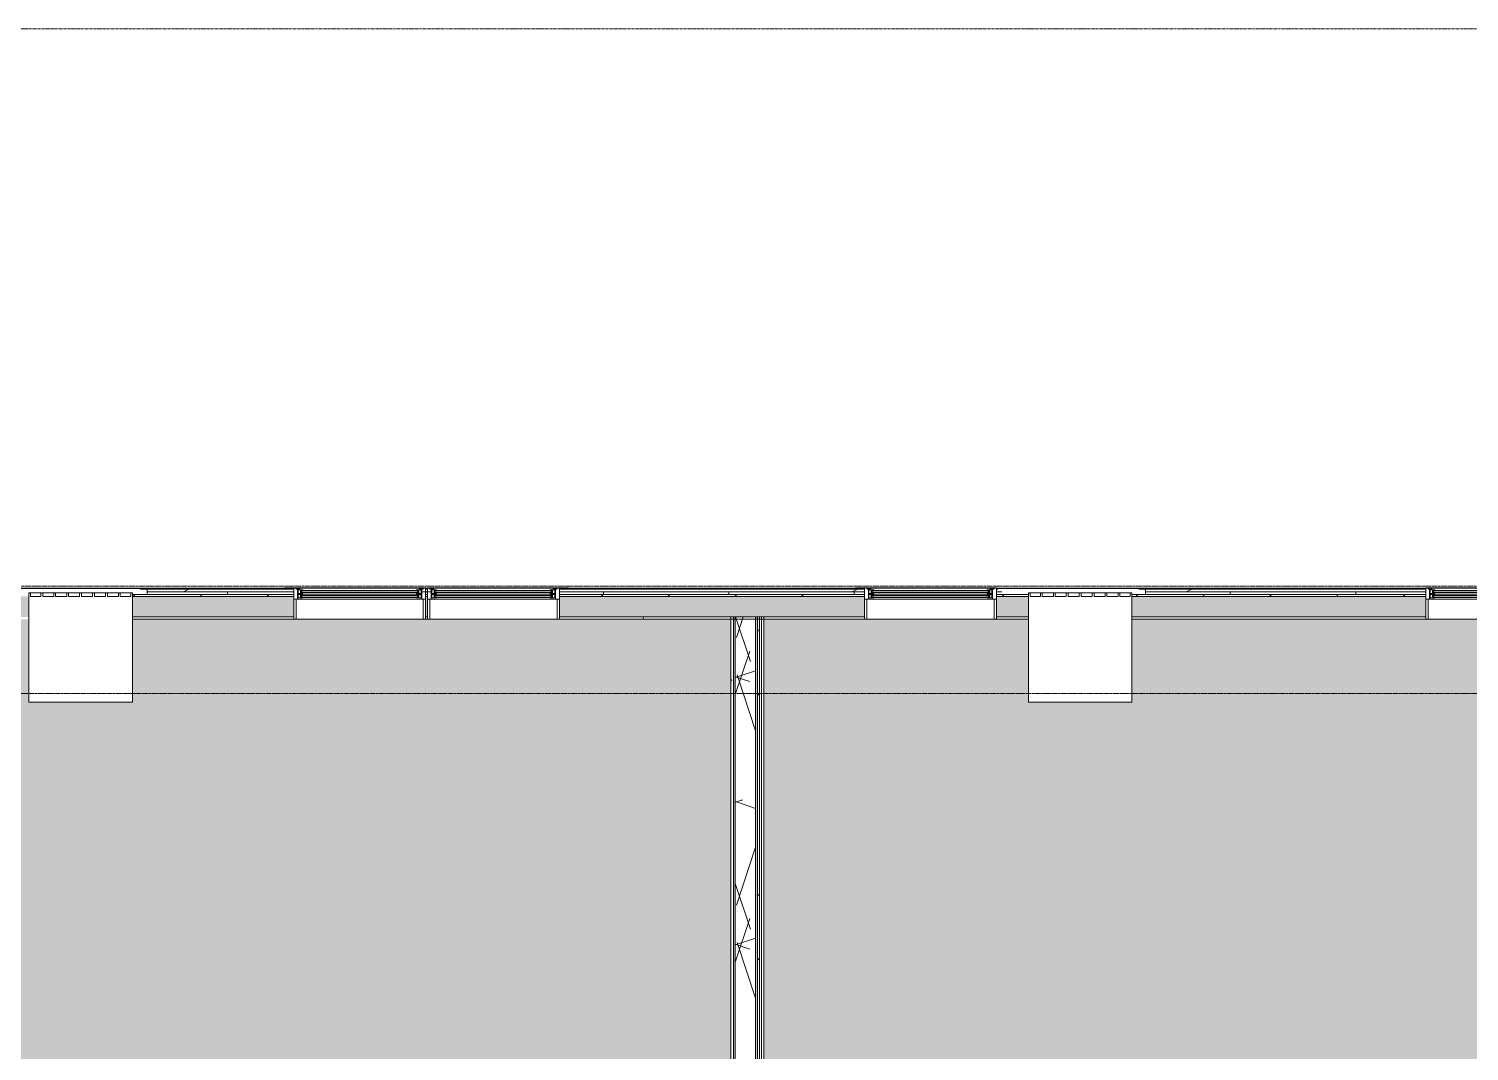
# Model space of a CAD drawing. Header units: inches. Extents: x -1558 to 1975, y 9767 to 12269.
# Drawn here: x 756.6 to 1144.3, y 11993.4 to 12268.7 of the extents above; entities that cross this region are included whole.
import ezdxf

# ---------------------------------------------------------------- set-up
doc = ezdxf.new("R2010")
doc.units = ezdxf.units.IN
doc.header["$MEASUREMENT"] = 0
for name, pattern in [('Dash', [0.25, 0.125, -0.125]), ('Dash 1_16_', [0.125, 0.0625, -0.0625]), ('Double Dash 3_8_', [1, 0.375, -0.125, 0.125, -0.125, 0.125, -0.125])]:
    doc.linetypes.add(name, pattern=pattern)
for name, color, linetype, lineweight in [('0-1', 7, 'Continuous', 5), ('0-2', 7, 'Continuous', 9), ('0-3', 10, 'Double Dash 3_8_', 15), ('A-AREA-PATT-1', 254, 'Continuous', 9), ('A-DETL-GENF-HDLN-1', 7, 'Dash', 9), ('A-DETL-GENF-HDLN-2', 1, 'Continuous', 9), ('A-GENM-1', 7, 'Continuous', 9), ('A-GLAZ', 151, 'Continuous', 9), ('A-GLAZ-1', 7, 'Continuous', 9), ('A-WALL', 113, 'Continuous', 9), ('A-WALL-1', 7, 'Continuous', 9), ('A-WALL-PATT-1', 8, 'Continuous', 9), ('A-WALL-PATT-2', 253, 'Continuous', 9), ('A-WALL-PATT-3', 7, 'Continuous', 9), ('C-PROP-LINE-1', 10, 'Double Dash 3_8_', 15), ('C-PROP-LINE-2', 10, 'Dash 1_16_', 15), ('I-WALL', 2, 'Continuous', 9), ('I-WALL-1', 1, 'Continuous', 5)]:
    doc.layers.add(name, color=color, linetype=linetype, lineweight=lineweight)
pattern_1 = [(0, (3885.564, 0), (115.2, 28.8), [4.752, -81.648, 4.752, -81.648, -460.8]), (0, (3885.564, 0), (115.2, 28.8), [-172.8, 4.752, -168.048, 4.752, -81.648, -201.6]), (0, (3885.564, 0), (115.2, 28.8), [-432, 4.752, -52.848, 4.752, -139.248]), (120, (3928.764, 14.4), (-82.54153, 85.366127), [4.752, -81.648, 4.752, -81.648, -460.8]), (120, (3928.764, 14.4), (-82.54153, 85.366127), [-172.8, 4.752, -168.048, 4.752, -81.648, -201.6]), (120, (3928.764, 14.4), (-82.54153, 85.366127), [-432, 4.752, -52.848, 4.752, -139.248]), (240, (3943.164, 72), (-32.65847, -114.166127), [4.752, -81.648, 4.752, -81.648, -460.8]), (240, (3943.164, 72), (-32.65847, -114.166127), [-172.8, 4.752, -168.048, 4.752, -81.648, -201.6]), (240, (3943.164, 72), (-32.65847, -114.166127), [-432, 4.752, -52.848, 4.752, -139.248])]

# ---------------------------------------------------------------- blocks, each defined once
blk = doc.blocks.new('Window-Double_Hung-Marvin-Essential - ESDH3066 - 2nd Floor-3357214-KEY PLAN - 2ND FLOOR')
at = {"layer": 'A-DETL-GENF-HDLN-1'}
blk.add_line((16.1, 4.22), (-16.5, 4.22), dxfattribs=at)
at = {"layer": 'A-DETL-GENF-HDLN-2'}
for p, q in [((-17.75, 4.28), (-17.16, 4.28)), ((-17.75, 4.28), (-17.75, 1.19)), ((-17.08, 3.87), (-17.16, 4.28)), ((-16.85, 4.25), (-16.85, 3.87)), ((-16.3, 4.25), (-16.85, 4.25)), ((-16.3, 4.01), (-16.3, 4.25)), ((-16.18, 4.01), (-16.3, 4.01)), ((-16.19, 3.97), (-16.1, 3.97)), ((-16.19, 3.87), (-16.19, 3.97)), ((-16.18, 4.22), (-16.1, 4.22)), ((-16.18, 4.22), (-16.18, 4.01)), ((-16.1, 3.97), (-16.1, 4.22)), ((16.18, 4.22), (16.1, 4.22)), ((16.1, 3.97), (16.1, 4.22)), ((16.19, 3.97), (16.1, 3.97)), ((16.18, 4.22), (16.18, 4.01)), ((16.18, 4.01), (16.3, 4.01)), ((16.19, 3.87), (16.19, 3.97)), ((16.3, 4.01), (16.3, 4.25)), ((16.3, 4.25), (16.85, 4.25)), ((16.85, 4.25), (16.85, 3.87)), ((17.08, 3.87), (17.16, 4.28)), ((17.75, 4.28), (17.16, 4.28)), ((17.75, 4.28), (17.75, 1.19)), ((-19.25, 3.23), (-19.25, 3.19)), ((-17.75, 3.23), (-19.25, 3.23)), ((-19.25, 3.19), (-17.9, 3.19)), ((-17.9, 3.19), (-17.9, 3.08)), ((-17.9, 3.08), (-17.75, 3.08)), ((-16.72, 1.19), (-17.75, 1.19)), ((-17.13, 1.16), (-17.13, -4.19)), ((-17.08, 3.87), (-16.19, 3.87)), ((-16.38, 3.77), (-16.72, 3.77)), ((-16.72, 3.77), (-16.72, 1.19)), ((-15.34, 3.69), (-16.56, 3.69)), ((-16.56, 2.75), (-16.56, 3.69)), ((-16.56, 2.75), (-15.34, 2.75)), ((-15.34, 2.47), (-16.56, 2.47)), ((-16.56, 1.53), (-16.56, 2.47)), ((-16.56, 1.53), (-15.34, 1.53)), ((-16.38, 3.87), (-16.38, 3.77)), ((-15.94, 2.87), (-15.94, 3.59)), ((-15.94, 3.59), (-15.28, 3.59)), ((-15.28, 2.87), (-15.94, 2.87)), ((-15.94, 1.65), (-15.94, 2.37)), ((-15.94, 2.37), (-15.28, 2.37)), ((-15.28, 1.65), (-15.94, 1.65)), ((-15.84, 2.88), (-15.84, 3.57)), ((-15.84, 1.66), (-15.84, 2.35)), ((-15.54, 3.01), (-15.54, 3.45)), ((-15.54, 1.79), (-15.54, 2.23)), ((-15.34, 3.69), (-15.28, 3.63)), ((-15.34, 2.75), (-15.28, 2.81)), ((-15.34, 2.47), (-15.28, 2.41)), ((-15.34, 1.53), (-15.28, 1.59)), ((-15.28, 3.59), (-15.28, 3.63)), ((-15.28, 2.81), (-15.28, 2.87)), ((-15.28, 2.37), (-15.28, 2.41)), ((-15.28, 1.59), (-15.28, 1.65)), ((15.34, 3.69), (15.28, 3.63)), ((15.28, 3.59), (15.28, 3.63)), ((15.94, 3.59), (15.28, 3.59)), ((15.28, 2.81), (15.28, 2.87)), ((15.28, 2.87), (15.94, 2.87)), ((15.34, 2.75), (15.28, 2.81)), ((15.34, 2.47), (15.28, 2.41)), ((15.28, 2.37), (15.28, 2.41)), ((15.94, 2.37), (15.28, 2.37)), ((15.28, 1.59), (15.28, 1.65)), ((15.28, 1.65), (15.94, 1.65)), ((15.34, 1.53), (15.28, 1.59)), ((15.34, 3.69), (16.56, 3.69)), ((16.56, 2.75), (15.34, 2.75)), ((15.34, 2.47), (16.56, 2.47)), ((16.56, 1.53), (15.34, 1.53)), ((15.54, 3.01), (15.54, 3.45)), ((15.54, 1.79), (15.54, 2.23)), ((15.84, 2.88), (15.84, 3.57)), ((15.84, 1.66), (15.84, 2.35)), ((15.94, 2.87), (15.94, 3.59)), ((15.94, 1.65), (15.94, 2.37)), ((17.08, 3.87), (16.19, 3.87)), ((16.38, 3.87), (16.38, 3.77)), ((16.38, 3.77), (16.72, 3.77)), ((16.56, 2.75), (16.56, 3.69)), ((16.56, 1.53), (16.56, 2.47)), ((16.72, 3.77), (16.72, 1.19)), ((16.72, 1.19), (17.75, 1.19)), ((17.12, -4.19), (17.12, 1.16)), ((17.75, 3.23), (19.25, 3.23)), ((17.9, 3.08), (17.75, 3.08)), ((17.9, 3.19), (17.9, 3.08)), ((19.25, 3.19), (17.9, 3.19)), ((19.25, 3.23), (19.25, 3.19)), ((-17.13, -4.19), (-17.75, -4.19)), ((17.12, -4.19), (17.75, -4.19))]:
    blk.add_line(p, q, dxfattribs=at)
at = {"layer": 'A-GLAZ'}
for p, q in [((15.84, 3.57), (-15.84, 3.57)), ((15.84, 3.45), (-15.84, 3.45)), ((15.84, 3.01), (-15.84, 3.01)), ((15.84, 2.88), (-15.84, 2.88)), ((15.84, 2.35), (-15.84, 2.35)), ((15.84, 2.23), (-15.84, 2.23)), ((15.84, 1.79), (-15.84, 1.79)), ((15.84, 1.66), (-15.84, 1.66))]:
    blk.add_line(p, q, dxfattribs=at)
at = {"layer": 'A-GLAZ-1'}
for p, q in [((17.75, 4.28), (-17.75, 4.28)), ((-17.75, 4.28), (-17.75, 1.19)), ((17.75, 1.19), (17.75, 4.28)), ((20.21, 4.25), (17.75, 4.25)), ((17.75, 4.19), (20.21, 4.19)), ((20.21, 4.19), (20.21, 4.25)), ((-17.75, 1.19), (17.75, 1.19)), ((-17.75, 1.16), (-17.75, -4.19)), ((17.75, -4.19), (17.75, 1.16)), ((-17.75, -4.19), (17.75, -4.19))]:
    blk.add_line(p, q, dxfattribs=at)
blk = doc.blocks.new('Perforated Panel at Magic-Pak - hvac panel - 3rd floor-2505074-KEY PLAN - 2ND FLOOR')
at = {"layer": 'A-GLAZ-1'}
for p, q in [((-19.01, -4.12), (19.01, -4.12)), ((-19.01, -4.19), (-19.01, -4.12)), ((19.01, -4.19), (-19.01, -4.19)), ((19.01, -4.12), (19.01, -4.19))]:
    blk.add_line(p, q, dxfattribs=at)
blk = doc.blocks.new('V-Series_EWC4_SPVU_RFA_2015 - 2ND AND 3RD FLOOR-V4-KEY PLAN - 2ND FLOOR')
at = {"layer": 'A-GENM-1'}
for p, q in [((-3829.54, 11271.13), (-3858.97, 11271.13)), ((-3858.97, 11271.13), (-3858.97, 11270.69)), ((-3858.97, 11267.89), (-3858.97, 11270.69)), ((-3858.97, 11270.69), (-3857.97, 11270.69)), ((-3857.97, 11270.69), (-3857.97, 11267.89)), ((-3829.54, 11243.25), (-3829.54, 11271.13)), ((-3857.97, 11267.89), (-3858.97, 11267.89)), ((-3858.97, 11267.89), (-3858.97, 11267.39)), ((-3858.97, 11264.41), (-3858.97, 11267.39)), ((-3858.97, 11267.39), (-3857.97, 11267.39)), ((-3857.97, 11267.39), (-3857.97, 11264.41)), ((-3857.97, 11264.41), (-3858.97, 11264.41)), ((-3858.97, 11264.41), (-3858.97, 11263.91)), ((-3858.97, 11260.92), (-3858.97, 11263.91)), ((-3858.97, 11263.91), (-3857.97, 11263.91)), ((-3857.97, 11260.92), (-3858.97, 11260.92)), ((-3858.97, 11260.92), (-3858.97, 11260.42)), ((-3857.97, 11263.91), (-3857.97, 11260.92)), ((-3858.97, 11257.44), (-3858.97, 11260.42)), ((-3858.97, 11260.42), (-3857.97, 11260.42)), ((-3857.97, 11257.44), (-3858.97, 11257.44)), ((-3858.97, 11257.44), (-3858.97, 11256.94)), ((-3858.97, 11253.96), (-3858.97, 11256.94)), ((-3858.97, 11256.94), (-3857.97, 11256.94)), ((-3857.97, 11260.42), (-3857.97, 11257.44)), ((-3857.97, 11256.94), (-3857.97, 11253.96)), ((-3857.97, 11253.96), (-3858.97, 11253.96)), ((-3858.97, 11253.96), (-3858.97, 11253.46)), ((-3858.97, 11250.47), (-3858.97, 11253.46)), ((-3858.97, 11253.46), (-3857.97, 11253.46)), ((-3857.97, 11253.46), (-3857.97, 11250.47)), ((-3857.97, 11250.47), (-3858.97, 11250.47)), ((-3858.97, 11250.47), (-3858.97, 11249.97)), ((-3858.97, 11246.99), (-3858.97, 11249.97)), ((-3858.97, 11249.97), (-3857.97, 11249.97)), ((-3857.97, 11249.97), (-3857.97, 11246.99)), ((-3857.97, 11246.99), (-3858.97, 11246.99)), ((-3858.97, 11246.99), (-3858.97, 11246.49)), ((-3858.97, 11243.69), (-3858.97, 11246.49)), ((-3858.97, 11246.49), (-3857.97, 11246.49)), ((-3857.97, 11246.49), (-3857.97, 11243.69)), ((-3857.97, 11243.69), (-3858.97, 11243.69)), ((-3858.97, 11243.69), (-3858.97, 11243.25)), ((-3858.97, 11243.25), (-3829.54, 11243.25))]:
    blk.add_line(p, q, dxfattribs=at)
blk = doc.blocks.new('Window-Double_Hung-Marvin-Essential - ESDH3066 - 2nd Floor-3357213-KEY PLAN - 2ND FLOOR')
at = {"layer": 'A-DETL-GENF-HDLN-1'}
blk.add_line((16.1, -4.22), (-16.5, -4.22), dxfattribs=at)
at = {"layer": 'A-DETL-GENF-HDLN-2'}
for p, q in [((-17.13, 4.19), (-17.75, 4.19)), ((-17.13, -1.16), (-17.13, 4.19)), ((17.12, 4.19), (17.75, 4.19)), ((17.12, 4.19), (17.12, -1.16)), ((-19.25, -3.23), (-19.25, -3.19)), ((-19.25, -3.19), (-17.9, -3.19)), ((-17.75, -3.23), (-19.25, -3.23)), ((-17.9, -3.19), (-17.9, -3.08)), ((-17.9, -3.08), (-17.75, -3.08)), ((-16.72, -1.19), (-17.75, -1.19)), ((-17.75, -4.28), (-17.75, -1.19)), ((-17.08, -3.87), (-17.16, -4.28)), ((-17.08, -3.87), (-16.19, -3.87)), ((-16.85, -4.25), (-16.85, -3.87)), ((-16.72, -3.77), (-16.72, -1.19)), ((-16.38, -3.77), (-16.72, -3.77)), ((-16.56, -1.53), (-15.34, -1.53)), ((-16.56, -1.53), (-16.56, -2.47)), ((-15.34, -2.47), (-16.56, -2.47)), ((-16.56, -2.75), (-15.34, -2.75)), ((-16.56, -2.75), (-16.56, -3.69)), ((-15.34, -3.69), (-16.56, -3.69)), ((-16.38, -3.87), (-16.38, -3.77)), ((-16.19, -3.87), (-16.19, -3.97)), ((-15.28, -1.65), (-15.94, -1.65)), ((-15.94, -1.65), (-15.94, -2.37)), ((-15.94, -2.37), (-15.28, -2.37)), ((-15.28, -2.87), (-15.94, -2.87)), ((-15.94, -2.87), (-15.94, -3.59)), ((-15.94, -3.59), (-15.28, -3.59)), ((-15.84, -1.66), (-15.84, -2.35)), ((-15.84, -2.88), (-15.84, -3.57)), ((-15.54, -1.79), (-15.54, -2.23)), ((-15.54, -3.01), (-15.54, -3.45)), ((-15.34, -1.53), (-15.28, -1.59)), ((-15.34, -2.47), (-15.28, -2.41)), ((-15.34, -2.75), (-15.28, -2.81)), ((-15.34, -3.69), (-15.28, -3.63)), ((-15.28, -1.59), (-15.28, -1.65)), ((-15.28, -2.37), (-15.28, -2.41)), ((-15.28, -2.81), (-15.28, -2.87)), ((-15.28, -3.59), (-15.28, -3.63)), ((15.34, -1.53), (15.28, -1.59)), ((15.28, -1.59), (15.28, -1.65)), ((15.28, -1.65), (15.94, -1.65)), ((15.28, -2.37), (15.28, -2.41)), ((15.94, -2.37), (15.28, -2.37)), ((15.34, -2.47), (15.28, -2.41)), ((15.34, -2.75), (15.28, -2.81)), ((15.28, -2.81), (15.28, -2.87)), ((15.28, -2.87), (15.94, -2.87)), ((15.28, -3.59), (15.28, -3.63)), ((15.94, -3.59), (15.28, -3.59)), ((15.34, -3.69), (15.28, -3.63)), ((16.56, -1.53), (15.34, -1.53)), ((15.34, -2.47), (16.56, -2.47)), ((16.56, -2.75), (15.34, -2.75)), ((15.34, -3.69), (16.56, -3.69)), ((15.54, -1.79), (15.54, -2.23)), ((15.54, -3.01), (15.54, -3.45)), ((15.84, -1.66), (15.84, -2.35)), ((15.84, -2.88), (15.84, -3.57)), ((15.94, -1.65), (15.94, -2.37)), ((15.94, -2.87), (15.94, -3.59)), ((17.08, -3.87), (16.19, -3.87)), ((16.19, -3.87), (16.19, -3.97)), ((16.38, -3.87), (16.38, -3.77)), ((16.38, -3.77), (16.72, -3.77)), ((16.56, -1.53), (16.56, -2.47)), ((16.56, -2.75), (16.56, -3.69)), ((16.72, -3.77), (16.72, -1.19)), ((16.72, -1.19), (17.75, -1.19)), ((16.85, -4.25), (16.85, -3.87)), ((17.08, -3.87), (17.16, -4.28)), ((17.75, -4.28), (17.75, -1.19)), ((17.9, -3.08), (17.75, -3.08)), ((17.75, -3.23), (19.25, -3.23)), ((17.9, -3.19), (17.9, -3.08)), ((19.25, -3.19), (17.9, -3.19)), ((19.25, -3.23), (19.25, -3.19)), ((-17.75, -4.28), (-17.16, -4.28)), ((-16.3, -4.25), (-16.85, -4.25)), ((-16.18, -4.01), (-16.3, -4.01)), ((-16.3, -4.01), (-16.3, -4.25)), ((-16.19, -3.97), (-16.1, -3.97)), ((-16.18, -4.22), (-16.18, -4.01)), ((-16.18, -4.22), (-16.1, -4.22)), ((-16.1, -3.97), (-16.1, -4.22)), ((16.19, -3.97), (16.1, -3.97)), ((16.1, -3.97), (16.1, -4.22)), ((16.18, -4.22), (16.1, -4.22)), ((16.18, -4.22), (16.18, -4.01)), ((16.18, -4.01), (16.3, -4.01)), ((16.3, -4.01), (16.3, -4.25)), ((16.3, -4.25), (16.85, -4.25)), ((17.75, -4.28), (17.16, -4.28))]:
    blk.add_line(p, q, dxfattribs=at)
at = {"layer": 'A-GLAZ'}
for p, q in [((15.84, -1.66), (-15.84, -1.66)), ((15.84, -1.79), (-15.84, -1.79)), ((15.84, -2.23), (-15.84, -2.23)), ((15.84, -2.35), (-15.84, -2.35)), ((15.84, -2.88), (-15.84, -2.88)), ((15.84, -3.01), (-15.84, -3.01)), ((15.84, -3.45), (-15.84, -3.45)), ((15.84, -3.57), (-15.84, -3.57))]:
    blk.add_line(p, q, dxfattribs=at)
at = {"layer": 'A-GLAZ-1'}
for p, q in [((-17.75, 4.19), (17.75, 4.19)), ((-17.75, -1.16), (-17.75, 4.19)), ((17.75, 4.19), (17.75, -1.16)), ((-17.75, -1.19), (17.75, -1.19)), ((-17.75, -4.28), (-17.75, -1.19)), ((17.75, -1.19), (17.75, -4.28)), ((17.75, -4.28), (-17.75, -4.28)), ((17.75, -4.19), (20.21, -4.19)), ((20.21, -4.25), (17.75, -4.25)), ((20.21, -4.19), (20.21, -4.25))]:
    blk.add_line(p, q, dxfattribs=at)
blk = doc.blocks.new('Window-Double_Hung-Marvin-Essential - ESDH3066 - 2nd Floor-V3-KEY PLAN - 2ND FLOOR')
at = {"layer": 'A-DETL-GENF-HDLN-1'}
blk.add_line((16.1, -4.22), (-16.5, -4.22), dxfattribs=at)
at = {"layer": 'A-DETL-GENF-HDLN-2'}
for p, q in [((-17.13, 4.19), (-17.75, 4.19)), ((-17.13, -1.16), (-17.13, 4.19)), ((17.12, 4.19), (17.75, 4.19)), ((17.12, 4.19), (17.12, -1.16)), ((-19.25, -3.23), (-19.25, -3.19)), ((-19.25, -3.19), (-17.9, -3.19)), ((-17.75, -3.23), (-19.25, -3.23)), ((-17.9, -3.19), (-17.9, -3.08)), ((-17.9, -3.08), (-17.75, -3.08)), ((-16.72, -1.19), (-17.75, -1.19)), ((-17.75, -4.28), (-17.75, -1.19)), ((-17.08, -3.87), (-17.16, -4.28)), ((-17.08, -3.87), (-16.19, -3.87)), ((-16.85, -4.25), (-16.85, -3.87)), ((-16.72, -3.77), (-16.72, -1.19)), ((-16.38, -3.77), (-16.72, -3.77)), ((-16.56, -1.53), (-15.34, -1.53)), ((-16.56, -1.53), (-16.56, -2.47)), ((-15.34, -2.47), (-16.56, -2.47)), ((-16.56, -2.75), (-15.34, -2.75)), ((-16.56, -2.75), (-16.56, -3.69)), ((-15.34, -3.69), (-16.56, -3.69)), ((-16.38, -3.87), (-16.38, -3.77)), ((-16.19, -3.87), (-16.19, -3.97)), ((-15.28, -1.65), (-15.94, -1.65)), ((-15.94, -1.65), (-15.94, -2.37)), ((-15.94, -2.37), (-15.28, -2.37)), ((-15.28, -2.87), (-15.94, -2.87)), ((-15.94, -2.87), (-15.94, -3.59)), ((-15.94, -3.59), (-15.28, -3.59)), ((-15.84, -1.66), (-15.84, -2.35)), ((-15.84, -2.88), (-15.84, -3.57)), ((-15.54, -1.79), (-15.54, -2.23)), ((-15.54, -3.01), (-15.54, -3.45)), ((-15.34, -1.53), (-15.28, -1.59)), ((-15.34, -2.47), (-15.28, -2.41)), ((-15.34, -2.75), (-15.28, -2.81)), ((-15.34, -3.69), (-15.28, -3.63)), ((-15.28, -1.59), (-15.28, -1.65)), ((-15.28, -2.37), (-15.28, -2.41)), ((-15.28, -2.81), (-15.28, -2.87)), ((-15.28, -3.59), (-15.28, -3.63)), ((15.34, -1.53), (15.28, -1.59)), ((15.28, -1.59), (15.28, -1.65)), ((15.28, -1.65), (15.94, -1.65)), ((15.28, -2.37), (15.28, -2.41)), ((15.94, -2.37), (15.28, -2.37)), ((15.34, -2.47), (15.28, -2.41)), ((15.34, -2.75), (15.28, -2.81)), ((15.28, -2.81), (15.28, -2.87)), ((15.28, -2.87), (15.94, -2.87)), ((15.28, -3.59), (15.28, -3.63)), ((15.94, -3.59), (15.28, -3.59)), ((15.34, -3.69), (15.28, -3.63)), ((16.56, -1.53), (15.34, -1.53)), ((15.34, -2.47), (16.56, -2.47)), ((16.56, -2.75), (15.34, -2.75)), ((15.34, -3.69), (16.56, -3.69)), ((15.54, -1.79), (15.54, -2.23)), ((15.54, -3.01), (15.54, -3.45)), ((15.84, -1.66), (15.84, -2.35)), ((15.84, -2.88), (15.84, -3.57)), ((15.94, -1.65), (15.94, -2.37)), ((15.94, -2.87), (15.94, -3.59)), ((17.08, -3.87), (16.19, -3.87)), ((16.19, -3.87), (16.19, -3.97)), ((16.38, -3.87), (16.38, -3.77)), ((16.38, -3.77), (16.72, -3.77)), ((16.56, -1.53), (16.56, -2.47)), ((16.56, -2.75), (16.56, -3.69)), ((16.72, -3.77), (16.72, -1.19)), ((16.72, -1.19), (17.75, -1.19)), ((16.85, -4.25), (16.85, -3.87)), ((17.08, -3.87), (17.16, -4.28)), ((17.75, -4.28), (17.75, -1.19)), ((17.9, -3.08), (17.75, -3.08)), ((17.75, -3.23), (19.25, -3.23)), ((17.9, -3.19), (17.9, -3.08)), ((19.25, -3.19), (17.9, -3.19)), ((19.25, -3.23), (19.25, -3.19)), ((-17.75, -4.28), (-17.16, -4.28)), ((-16.3, -4.25), (-16.85, -4.25)), ((-16.18, -4.01), (-16.3, -4.01)), ((-16.3, -4.01), (-16.3, -4.25)), ((-16.19, -3.97), (-16.1, -3.97)), ((-16.18, -4.22), (-16.18, -4.01)), ((-16.18, -4.22), (-16.1, -4.22)), ((-16.1, -3.97), (-16.1, -4.22)), ((16.19, -3.97), (16.1, -3.97)), ((16.1, -3.97), (16.1, -4.22)), ((16.18, -4.22), (16.1, -4.22)), ((16.18, -4.22), (16.18, -4.01)), ((16.18, -4.01), (16.3, -4.01)), ((16.3, -4.01), (16.3, -4.25)), ((16.3, -4.25), (16.85, -4.25)), ((17.75, -4.28), (17.16, -4.28))]:
    blk.add_line(p, q, dxfattribs=at)
at = {"layer": 'A-GLAZ'}
for p, q in [((15.84, -1.66), (-15.84, -1.66)), ((15.84, -1.79), (-15.84, -1.79)), ((15.84, -2.23), (-15.84, -2.23)), ((15.84, -2.35), (-15.84, -2.35)), ((15.84, -2.88), (-15.84, -2.88)), ((15.84, -3.01), (-15.84, -3.01)), ((15.84, -3.45), (-15.84, -3.45)), ((15.84, -3.57), (-15.84, -3.57))]:
    blk.add_line(p, q, dxfattribs=at)
at = {"layer": 'A-GLAZ-1'}
for p, q in [((-17.75, 4.19), (17.75, 4.19)), ((-17.75, -1.16), (-17.75, 4.19)), ((17.75, 4.19), (17.75, -1.16)), ((-17.75, -1.19), (17.75, -1.19)), ((-17.75, -4.28), (-17.75, -1.19)), ((17.75, -1.19), (17.75, -4.28)), ((17.75, -4.28), (-17.75, -4.28)), ((17.75, -4.19), (20.21, -4.19)), ((20.21, -4.25), (17.75, -4.25)), ((20.21, -4.19), (20.21, -4.25))]:
    blk.add_line(p, q, dxfattribs=at)
blk = doc.blocks.new('Family - ___-1878357-KEY PLAN - 2ND FLOOR')
at = {"layer": 'C-PROP-LINE-1'}
blk.add_line((-3989.61, 12268.69), (-1910.75, 12268.69), dxfattribs=at)
blk = doc.blocks.new('Family - ___-2835860-KEY PLAN - 2ND FLOOR')
at = {"layer": 'C-PROP-LINE-2'}
blk.add_line((-2638.11, 12118.09), (-3860.72, 12118.09), dxfattribs=at)
blk = doc.blocks.new('Family - ___-2835903-KEY PLAN - 2ND FLOOR')
at = {"layer": 'C-PROP-LINE-2'}
blk.add_line((-2096.82, 12089.69), (-3831.82, 12089.69), dxfattribs=at)
blk = doc.blocks.new('Family - ___-2835932-KEY PLAN - 2ND FLOOR')
at = {"layer": 'C-PROP-LINE-2'}
blk.add_line((-2067.92, 12118.59), (-3860.72, 12118.59), dxfattribs=at)
blk = doc.blocks.new('CTR - 1st Phase - Shell_rvt-1-KEY PLAN - 2ND FLOOR')
at = {"layer": 'A-WALL-PATT-1'}
h = blk.add_hatch(dxfattribs=at)
h.set_pattern_fill('FP_2', color=256, style=0, pattern_type=2)
h.set_pattern_definition([(216.87, (36, 90), (269.999678, 180.000482), [45, -405]), (206.565, (90, 63), (-90.00047, -89.99987), [100.623, -100.623]), (198.435, (90, 18), (-179.999294, -90.00048), [56.921, -227.684])])
h.paths.add_polyline_path([(-2383.58, 12117.09), (-2368.94, 12117.09), (-2368.94, 12117.84), (-2448.64, 12117.84), (-2448.64, 12117.09)], flags=0)
h.paths.add_polyline_path([(-2076.17, 12117.09), (-2068.67, 12117.09), (-2068.67, 12117.84), (-2103.04, 12117.84), (-2103.04, 12117.09), (-2079.62, 12117.09)], flags=0)
h.paths.add_polyline_path([(-2180.94, 12117.09), (-2138.54, 12117.09), (-2138.54, 12117.84), (-2220.64, 12117.84), (-2220.64, 12117.09), (-2214.71, 12117.09)], flags=0)
h.paths.add_polyline_path([(-3057.67, 12117.09), (-3057.67, 12117.84), (-3097.16, 12117.84), (-3097.16, 12117.09), (-3059.05, 12117.09)], flags=0)
h.paths.add_polyline_path([(-2822.63, 12117.09), (-2752.94, 12117.09), (-2752.94, 12117.84), (-2828.36, 12117.84), (-2828.36, 12117.09)], flags=0)
h.paths.add_polyline_path([(-3021.67, 12117.09), (-3021.67, 12117.84), (-3022.17, 12117.84), (-3022.17, 12117.09)], flags=0)
h.paths.add_polyline_path([(-2292.14, 12117.09), (-2292.14, 12117.84), (-2333.44, 12117.84), (-2333.44, 12117.09), (-2316.03, 12117.09)], flags=0)
h.paths.add_polyline_path([(-2712, 12117.09), (-2639.61, 12117.09), (-2639.61, 12117.84), (-2717.44, 12117.84), (-2717.44, 12117.09), (-2713.75, 12117.09)], flags=0)
h.paths.add_polyline_path([(-3406.18, 12117.09), (-3405.67, 12117.09), (-3405.67, 12117.84), (-3406.18, 12117.84)], flags=0)
h.paths.add_polyline_path([(-3329.23, 12117.09), (-3285.61, 12117.09), (-3285.61, 12117.84), (-3370.17, 12117.84), (-3370.17, 12117.09)], flags=0)
h.paths.add_polyline_path([(-2986.17, 12117.09), (-2904.01, 12117.09), (-2904.01, 12117.84), (-2986.17, 12117.84)], flags=0)
h.paths.add_polyline_path([(-2484.14, 12117.09), (-2484.14, 12117.84), (-2521.04, 12117.84), (-2521.04, 12117.09), (-2514.29, 12117.09)], flags=0)
h.paths.add_polyline_path([(-3203.32, 12117.09), (-3177.09, 12117.09), (-3177.15, 12117.84), (-3214.11, 12117.84), (-3214.11, 12117.09)], flags=0)
h.paths.add_polyline_path([(-3441.68, 12117.09), (-3441.68, 12117.84), (-3481.16, 12117.84), (-3481.16, 12117.09), (-3464.33, 12117.09)], flags=0)
h.paths.add_polyline_path([(-3522.69, 12117.09), (-3522.69, 12117.84), (-3559.71, 12117.84), (-3559.71, 12117.09), (-3531.87, 12117.09)], flags=0)
h.paths.add_polyline_path([(-3636.51, 12117.09), (-3595.21, 12117.09), (-3595.21, 12117.84), (-3636.51, 12117.84)], flags=0)
h.paths.add_polyline_path([(-3672.01, 12117.09), (-3672.01, 12117.84), (-3790.11, 12117.84), (-3790.11, 12117.09)], flags=0)
h.paths.add_polyline_path([(-3825.61, 12117.09), (-3825.61, 12117.84), (-3859.97, 12117.84), (-3859.97, 12117.09), (-3835.84, 12117.09)], flags=0)
h = blk.add_hatch(dxfattribs=at)
h.set_pattern_fill('FP_1', color=256, style=0, pattern_type=2)
h.set_pattern_definition([(0, (0, 0), (115.2, 28.8), [4.752, -81.648, 4.752, -81.648, -460.8]), (0, (0, 0), (115.2, 28.8), [-172.8, 4.752, -168.048, 4.752, -81.648, -201.6]), (0, (0, 0), (115.2, 28.8), [-432, 4.752, -52.848, 4.752, -139.248]), (120, (43.2, 14.4), (-82.54153, 85.366127), [4.752, -81.648, 4.752, -81.648, -460.8]), (120, (43.2, 14.4), (-82.54153, 85.366127), [-172.8, 4.752, -168.048, 4.752, -81.648, -201.6]), (120, (43.2, 14.4), (-82.54153, 85.366127), [-432, 4.752, -52.848, 4.752, -139.248]), (240, (57.6, 72), (-32.65847, -114.166127), [4.752, -81.648, 4.752, -81.648, -460.8]), (240, (57.6, 72), (-32.65847, -114.166127), [-172.8, 4.752, -168.048, 4.752, -81.648, -201.6]), (240, (57.6, 72), (-32.65847, -114.166127), [-432, 4.752, -52.848, 4.752, -139.248])])
h.paths.add_polyline_path([(-2076.8, 12109.71), (-2076.17, 12109.71), (-2076.17, 12110.34), (-2103.04, 12110.34), (-2103.04, 12109.71), (-2079.62, 12109.71)], flags=0)
h.paths.add_polyline_path([(-3177.25, 12109.71), (-3173.12, 12109.71), (-3173.12, 12110.34), (-3214.11, 12110.34), (-3214.11, 12109.71), (-3194.14, 12109.71)], flags=0)
h.paths.add_polyline_path([(-3132.87, 12109.71), (-3129, 12109.71), (-3129, 12110.34), (-3132.87, 12110.19)], flags=0)
h.paths.add_polyline_path([(-3101.12, 12109.71), (-3057.67, 12109.71), (-3057.67, 12110.34), (-3101.12, 12110.34)], flags=0)
h.paths.add_polyline_path([(-2653.77, 12109.71), (-2646.36, 12109.71), (-2646.36, 12110.34), (-2717.44, 12110.34), (-2717.44, 12109.71), (-2699.09, 12109.71)], flags=0)
h.paths.add_polyline_path([(-2180.94, 12109.71), (-2138.54, 12109.71), (-2138.54, 12110.34), (-2220.64, 12110.34), (-2220.64, 12109.71), (-2214.71, 12109.71)], flags=0)
h.paths.add_polyline_path([(-2514.29, 12109.71), (-2484.14, 12109.71), (-2484.14, 12110.34), (-2514.29, 12110.34), (-2514.29, 12109.83)], flags=0)
h.paths.add_polyline_path([(-2294.27, 12109.71), (-2292.14, 12109.71), (-2292.14, 12110.34), (-2333.44, 12110.34), (-2333.44, 12109.71), (-2297.08, 12109.71)], flags=0)
h.paths.add_polyline_path([(-2859.9, 12109.71), (-2859.9, 12110.34), (-2868.51, 12110.34), (-2868.51, 12109.71)], flags=0)
h.paths.add_polyline_path([(-2832.02, 12109.71), (-2752.94, 12109.71), (-2752.94, 12110.34), (-2832.02, 12110.34)], flags=0)
h.paths.add_polyline_path([(-2448.64, 12109.71), (-2368.94, 12109.71), (-2368.94, 12110.34), (-2448.64, 12110.34)], flags=0)
h.paths.add_polyline_path([(-2923.95, 12109.71), (-2904.01, 12109.71), (-2904.01, 12110.34), (-2931.09, 12110.34), (-2931.09, 12109.71)], flags=0)
h.paths.add_polyline_path([(-3021.67, 12109.71), (-3021.67, 12110.34), (-3022.17, 12110.34), (-3022.17, 12109.71)], flags=0)
h.paths.add_polyline_path([(-3329.23, 12109.71), (-3285.61, 12109.71), (-3285.61, 12110.34), (-3334.29, 12110.34), (-3334.29, 12109.71)], flags=0)
h.paths.add_polyline_path([(-2986.17, 12109.71), (-2939.96, 12109.71), (-2939.96, 12110.34), (-2986.17, 12110.34)], flags=0)
h.paths.add_polyline_path([(-3141.37, 12109.71), (-3141.37, 12110.34), (-3145.25, 12110.34), (-3145.25, 12109.71), (-3143.48, 12109.71)], flags=0)
h.paths.add_polyline_path([(-3531.87, 12109.71), (-3515.66, 12109.71), (-3515.66, 12110.34), (-3559.71, 12110.34), (-3559.71, 12109.71)], flags=0)
h.paths.add_polyline_path([(-3487.79, 12109.71), (-3441.68, 12109.71), (-3441.68, 12110.34), (-3487.79, 12110.34)], flags=0)
h.paths.add_polyline_path([(-3406.18, 12109.71), (-3405.67, 12109.71), (-3405.67, 12110.34), (-3406.18, 12110.34)], flags=0)
h.paths.add_polyline_path([(-3636.51, 12109.71), (-3595.21, 12109.71), (-3595.21, 12110.34), (-3636.51, 12110.34)], flags=0)
h.paths.add_polyline_path([(-3835.84, 12109.71), (-3825.61, 12109.71), (-3825.61, 12110.34), (-3852.47, 12110.34), (-3852.47, 12109.71), (-3851.85, 12109.71)], flags=0)
h.paths.add_polyline_path([(-3672.01, 12109.71), (-3672.01, 12110.34), (-3790.11, 12110.34), (-3790.11, 12109.71)], flags=0)
h.paths.add_polyline_path([(-3370.17, 12109.71), (-3343.16, 12109.71), (-3343.16, 12110.34), (-3370.17, 12110.34)], flags=0)
at = {"layer": 'A-WALL-PATT-2'}
h = blk.add_hatch(dxfattribs=at)
h.set_pattern_fill('FP_3', color=256, style=0, pattern_type=2)
h.set_pattern_definition([(0, (0, 0), (0, 33.75), []), (90, (0, 0), (-33.75, 2e-15), [])])
h.paths.add_polyline_path([(-2333.44, 12116.34), (-2292.14, 12116.34), (-2292.14, 12117.09), (-2333.44, 12117.09)], flags=0)
h.paths.add_polyline_path([(-2076.17, 12116.34), (-2069.42, 12116.34), (-2069.42, 12117.09), (-2103.04, 12117.09), (-2103.04, 12116.34), (-2079.62, 12116.34)], flags=0)
h.paths.add_polyline_path([(-2215.12, 12116.34), (-2138.54, 12116.34), (-2138.54, 12117.09), (-2220.64, 12117.09), (-2220.64, 12116.34)], flags=0)
h.paths.add_polyline_path([(-3194.14, 12116.34), (-3177.09, 12116.34), (-3177.15, 12117.09), (-3214.11, 12117.09), (-3214.11, 12116.34), (-3203.32, 12116.34)], flags=0)
h.paths.add_polyline_path([(-2986.17, 12116.34), (-2904.01, 12116.34), (-2904.01, 12117.09), (-2986.17, 12117.09)], flags=0)
h.paths.add_polyline_path([(-3021.67, 12116.34), (-3021.67, 12117.09), (-3022.17, 12117.09), (-3022.17, 12116.34)], flags=0)
h.paths.add_polyline_path([(-3057.67, 12116.34), (-3057.67, 12117.09), (-3097.16, 12117.09), (-3097.16, 12116.34), (-3059.05, 12116.34)], flags=0)
h.paths.add_polyline_path([(-2828.36, 12116.34), (-2752.94, 12116.34), (-2752.94, 12117.09), (-2828.36, 12117.09)], flags=0)
h.paths.add_polyline_path([(-3285.61, 12116.34), (-3285.61, 12117.09), (-3370.17, 12117.09), (-3370.17, 12116.34), (-3285.73, 12116.34)], flags=0)
h.paths.add_polyline_path([(-2518.37, 12116.34), (-2484.14, 12116.34), (-2484.14, 12117.09), (-2520.29, 12117.09), (-2520.29, 12116.34), (-2518.67, 12116.34)], flags=0)
h.paths.add_polyline_path([(-2368.94, 12116.34), (-2368.94, 12117.09), (-2448.64, 12117.09), (-2448.64, 12116.34), (-2383.58, 12116.34)], flags=0)
h.paths.add_polyline_path([(-2712, 12116.34), (-2640.36, 12116.34), (-2640.36, 12117.09), (-2717.44, 12117.09), (-2717.44, 12116.34), (-2713.75, 12116.34)], flags=0)
h.paths.add_polyline_path([(-3441.68, 12116.34), (-3441.68, 12117.09), (-3481.16, 12117.09), (-3481.16, 12116.34), (-3464.33, 12116.34)], flags=0)
h.paths.add_polyline_path([(-3405.67, 12116.34), (-3405.67, 12117.09), (-3406.18, 12117.09), (-3406.18, 12116.34)], flags=0)
h.paths.add_polyline_path([(-3522.69, 12116.34), (-3522.69, 12117.09), (-3559.71, 12117.09), (-3559.71, 12116.34), (-3531.87, 12116.34)], flags=0)
h.paths.add_polyline_path([(-3595.21, 12116.34), (-3595.21, 12117.09), (-3636.51, 12117.09), (-3636.51, 12116.34)], flags=0)
h.paths.add_polyline_path([(-3858.47, 12116.34), (-3825.61, 12116.34), (-3825.61, 12117.09), (-3859.22, 12117.09), (-3859.22, 12116.34)], flags=0)
h.paths.add_polyline_path([(-3672.01, 12116.34), (-3672.01, 12117.09), (-3790.11, 12117.09), (-3790.11, 12116.34)], flags=0)
h = blk.add_hatch(dxfattribs=at)
h.set_pattern_fill('FP_4', color=256, style=0, pattern_type=2)
h.set_pattern_definition([(0, (0, 0), (0, 17.993), []), (315, (0, 0), (17.993039, 0), [25.446, -25.446]), (45, (0, 0), (17.993039, 0), [25.446, -25.446])])
h.paths.add_polyline_path([(-2520.29, 12115.84), (-2484.14, 12115.84), (-2484.14, 12116.34), (-2520.29, 12116.34)], flags=0)
h.paths.add_polyline_path([(-2076.17, 12115.84), (-2070.17, 12115.84), (-2070.17, 12116.34), (-2103.04, 12116.34), (-2103.04, 12115.84), (-2079.62, 12115.84)], flags=0)
h.paths.add_polyline_path([(-3145.25, 12115.84), (-3129, 12115.84), (-3129, 12116.34), (-3145.25, 12116.34)], flags=0)
h.paths.add_polyline_path([(-3101.12, 12115.84), (-3057.67, 12115.84), (-3057.67, 12116.34), (-3101.12, 12116.34)], flags=0)
h.paths.add_polyline_path([(-3177.09, 12115.84), (-3173.12, 12115.84), (-3173.12, 12116.34), (-3214.11, 12116.34), (-3214.11, 12115.84), (-3177.25, 12115.84)], flags=0)
h.paths.add_polyline_path([(-2138.54, 12115.84), (-2138.54, 12116.34), (-2220.64, 12116.34), (-2220.64, 12115.84), (-2180.94, 12115.84)], flags=0)
h.paths.add_polyline_path([(-2292.14, 12115.84), (-2292.14, 12116.34), (-2333.44, 12116.34), (-2333.44, 12115.84), (-2316.03, 12115.84)], flags=0)
h.paths.add_polyline_path([(-3022.17, 12115.84), (-3021.67, 12115.84), (-3021.67, 12116.34), (-3022.17, 12116.34)], flags=0)
h.paths.add_polyline_path([(-3857.97, 12115.84), (-3825.61, 12115.84), (-3825.61, 12116.34), (-3858.47, 12116.34), (-3858.47, 12115.84)], flags=0)
h.paths.add_polyline_path([(-2368.94, 12115.84), (-2368.94, 12116.34), (-2448.64, 12116.34), (-2448.64, 12115.84), (-2383.58, 12115.84)], flags=0)
h.paths.add_polyline_path([(-3790.11, 12115.84), (-3672.01, 12115.84), (-3672.01, 12116.34), (-3790.11, 12116.34)], flags=0)
h.paths.add_polyline_path([(-3595.21, 12115.84), (-3595.21, 12116.34), (-3636.51, 12116.34), (-3636.51, 12115.84)], flags=0)
h.paths.add_polyline_path([(-3559.71, 12115.84), (-3515.66, 12115.84), (-3515.66, 12116.34), (-3559.71, 12116.34)], flags=0)
h.paths.add_polyline_path([(-2646.36, 12115.84), (-2640.36, 12115.84), (-2640.36, 12116.34), (-2717.44, 12116.34), (-2717.44, 12115.84), (-2653.77, 12115.84)], flags=0)
h.paths.add_polyline_path([(-3487.79, 12115.84), (-3441.68, 12115.84), (-3441.68, 12116.34), (-3487.79, 12116.34)], flags=0)
h.paths.add_polyline_path([(-3406.18, 12115.84), (-3405.67, 12115.84), (-3405.67, 12116.34), (-3406.18, 12116.34)], flags=0)
h.paths.add_polyline_path([(-2752.94, 12115.84), (-2752.94, 12116.34), (-2832.02, 12116.34), (-2832.02, 12115.84), (-2788.86, 12115.84)], flags=0)
h.paths.add_polyline_path([(-3370.17, 12115.84), (-3285.61, 12115.84), (-3285.73, 12116.34), (-3370.17, 12116.34)], flags=0)
h.paths.add_polyline_path([(-2859.9, 12115.84), (-2859.9, 12116.34), (-2868.51, 12116.34), (-2868.51, 12115.84)], flags=0)
h.paths.add_polyline_path([(-2904.01, 12115.84), (-2904.01, 12116.34), (-2986.17, 12116.34), (-2986.17, 12115.84), (-2923.95, 12115.84)], flags=0)
h = blk.add_hatch(dxfattribs=at)
h.set_pattern_fill('FP_5', color=256, style=0, pattern_type=2)
h.set_pattern_definition([(161.57, (1.8, 1.8), (-14.4010124, -0.0012439), [0, -102.456, 11.376, 0]), (18.43, (-1.8, 1.8), (-14.4010124, 0.0012439), [0, -102.456, 11.376, 0]), (108.43, (1.8, 1.8), (7.1973965, -36.003153), [34.146, -79.686]), (71.57, (-1.8, 1.8), (7.1973965, 36.003153), [34.146, -79.686])])
h.paths.add_polyline_path([(-2076.17, 12110.34), (-2070.67, 12110.34), (-2070.67, 12115.84), (-2103.04, 12115.84), (-2103.04, 12110.34), (-2079.62, 12110.34)], flags=0)
h.paths.add_polyline_path([(-2519.79, 12110.34), (-2484.14, 12110.34), (-2484.14, 12115.84), (-2519.79, 12115.84)], flags=0)
h.paths.add_polyline_path([(-2180.94, 12110.34), (-2138.54, 12110.34), (-2138.54, 12115.84), (-2220.64, 12115.84), (-2220.64, 12110.34), (-2214.71, 12110.34)], flags=0)
h.paths.add_polyline_path([(-2333.44, 12110.34), (-2292.14, 12110.34), (-2292.14, 12115.84), (-2333.44, 12115.84), (-2333.44, 12114.72)], flags=0)
h.paths.add_polyline_path([(-2640.86, 12110.34), (-2640.86, 12115.84), (-2717.44, 12115.84), (-2717.44, 12110.34), (-2646.36, 12110.34)], flags=0)
h.paths.add_polyline_path([(-2788.86, 12110.34), (-2752.94, 12110.34), (-2752.94, 12115.84), (-2832.02, 12115.84), (-2832.02, 12110.34), (-2822.63, 12110.34)], flags=0)
h.paths.add_polyline_path([(-2923.95, 12110.34), (-2904.01, 12110.34), (-2904.01, 12115.84), (-2986.17, 12115.84), (-2986.17, 12110.34), (-2933.34, 12110.34)], flags=0)
h.paths.add_polyline_path([(-2448.64, 12110.34), (-2368.94, 12110.34), (-2368.94, 12115.84), (-2448.64, 12115.84), (-2448.64, 12111.6)], flags=0)
h.paths.add_polyline_path([(-3145.25, 12110.34), (-3129, 12110.34), (-3129, 12115.84), (-3145.25, 12115.84), (-3145.25, 12115)], flags=0)
h.paths.add_polyline_path([(-3101.12, 12110.34), (-3057.67, 12110.34), (-3057.67, 12115.84), (-3101.12, 12115.84), (-3101.12, 12114.46)], flags=0)
h.paths.add_polyline_path([(-3857.97, 12110.34), (-3825.61, 12110.34), (-3825.61, 12115.84), (-3857.97, 12115.84)], flags=0)
h.paths.add_polyline_path([(-3173.12, 12110.34), (-3173.12, 12115.84), (-3214.11, 12115.84), (-3214.11, 12110.34), (-3177.25, 12110.34)], flags=0)
h.paths.add_polyline_path([(-3531.87, 12110.34), (-3515.66, 12110.34), (-3515.66, 12115.84), (-3559.71, 12115.84), (-3559.71, 12110.34)], flags=0)
h.paths.add_polyline_path([(-3022.17, 12110.34), (-3021.67, 12110.34), (-3021.67, 12115.84), (-3022.17, 12115.84), (-3022.17, 12113.49)], flags=0)
h.paths.add_polyline_path([(-2859.9, 12110.34), (-2859.9, 12115.84), (-2868.51, 12115.84), (-2868.51, 12110.34)], flags=0)
h.paths.add_polyline_path([(-3487.79, 12110.34), (-3441.68, 12110.34), (-3441.68, 12115.84), (-3487.79, 12115.84), (-3487.79, 12113.68)], flags=0)
h.paths.add_polyline_path([(-3595.21, 12110.34), (-3595.21, 12115.84), (-3636.51, 12115.84), (-3636.51, 12110.34)], flags=0)
h.paths.add_polyline_path([(-3406.18, 12110.34), (-3405.67, 12110.34), (-3405.67, 12115.84), (-3406.18, 12115.84), (-3406.18, 12114.55)], flags=0)
h.paths.add_polyline_path([(-3285.61, 12110.34), (-3285.61, 12115.84), (-3370.17, 12115.84), (-3370.17, 12110.34), (-3294.78, 12110.34)], flags=0)
h.paths.add_polyline_path([(-3790.11, 12110.34), (-3672.01, 12110.34), (-3672.01, 12115.84), (-3790.11, 12115.84), (-3790.11, 12110.44)], flags=0)
at = {"layer": 'A-WALL-1'}
for p, q in [((-3060.13, 12118.09), (-3098.91, 12118.09)), ((-3098.91, 12118.03), (-3098.91, 12117.84)), ((-3098.91, 12117.84), (-3097.16, 12117.84)), ((-3097.16, 12117.84), (-3097.16, 12116.34)), ((-3057.67, 12117.84), (-3097.16, 12117.84)), ((-3021.67, 12118.09), (-3022.17, 12118.09)), ((-3021.67, 12117.84), (-3022.17, 12117.84)), ((-2904.01, 12117.84), (-2986.17, 12117.84)), ((-2906.47, 12118.09), (-2983.71, 12118.09)), ((-2868.14, 12118.09), (-2868.51, 12118.09)), ((-2868.51, 12117.84), (-2868.14, 12117.84)), ((-2868.14, 12117.84), (-2868.14, 12118.03)), ((-2752.94, 12118.09), (-2830.11, 12118.09)), ((-2830.11, 12118.03), (-2830.11, 12117.84)), ((-2830.11, 12117.84), (-2828.36, 12117.84)), ((-2828.36, 12117.84), (-2828.36, 12116.34)), ((-2752.94, 12117.84), (-2828.36, 12117.84)), ((-3097.16, 12116.34), (-3101.12, 12116.34)), ((-3101.12, 12116.34), (-3101.12, 12109.71)), ((-3057.67, 12115.84), (-3101.12, 12115.84)), ((-3057.67, 12117.09), (-3097.16, 12117.09)), ((-3057.67, 12116.34), (-3097.16, 12116.34)), ((-3021.67, 12117.09), (-3022.17, 12117.09)), ((-3021.67, 12116.34), (-3022.17, 12116.34)), ((-3021.67, 12115.84), (-3022.17, 12115.84)), ((-2904.01, 12117.09), (-2986.17, 12117.09)), ((-2904.01, 12116.34), (-2986.17, 12116.34)), ((-2904.01, 12115.84), (-2986.17, 12115.84)), ((-2859.9, 12116.34), (-2868.51, 12116.34)), ((-2859.9, 12115.84), (-2868.51, 12115.84)), ((-2859.9, 12109.71), (-2859.9, 12116.34)), ((-2828.36, 12116.34), (-2832.02, 12116.34)), ((-2832.02, 12116.34), (-2832.02, 12109.71)), ((-2752.94, 12115.84), (-2832.02, 12115.84)), ((-2752.94, 12117.09), (-2828.36, 12117.09)), ((-2752.94, 12116.34), (-2828.36, 12116.34)), ((-3057.67, 12110.34), (-3101.12, 12110.34)), ((-3021.67, 12110.34), (-3022.17, 12110.34)), ((-2904.01, 12110.34), (-2986.17, 12110.34)), ((-2859.9, 12110.34), (-2868.51, 12110.34)), ((-2752.94, 12110.34), (-2832.02, 12110.34)), ((-3101.12, 12109.71), (-3057.67, 12109.71)), ((-3022.17, 12109.71), (-3021.67, 12109.71)), ((-2986.17, 12109.71), (-2904.01, 12109.71)), ((-2868.51, 12109.71), (-2859.9, 12109.71)), ((-2832.02, 12109.71), (-2752.94, 12109.71))]:
    blk.add_line(p, q, dxfattribs=at)
at = {"layer": '0-2'}
for name, p, rotation in [('Perforated Panel at Magic-Pak - hvac panel - 3rd floor-2505074-KEY PLAN - 2ND FLOOR', (-3117.92, 12113.9), 180), ('Window-Double_Hung-Marvin-Essential - ESDH3066 - 2nd Floor-3357213-KEY PLAN - 2ND FLOOR', (-3039.92, 12113.9), 180), ('Window-Double_Hung-Marvin-Essential - ESDH3066 - 2nd Floor-V3-KEY PLAN - 2ND FLOOR', (-2886.26, 12113.9), 180), ('Perforated Panel at Magic-Pak - hvac panel - 3rd floor-2505074-KEY PLAN - 2ND FLOOR', (-2849.12, 12113.9), 180), ('V-Series_EWC4_SPVU_RFA_2015 - 2ND AND 3RD FLOOR-V4-KEY PLAN - 2ND FLOOR', (-14372.25, 8257.87), 269.9999999999999), ('V-Series_EWC4_SPVU_RFA_2015 - 2ND AND 3RD FLOOR-V4-KEY PLAN - 2ND FLOOR', (-14103.15, 8257.87), 269.9999999999999)]:
    blk.add_blockref(name, p, dxfattribs=dict(at, rotation=rotation))
for p in [(-3003.92, 12113.9), (-2735.19, 12113.9)]:
    blk.add_blockref('Window-Double_Hung-Marvin-Essential - ESDH3066 - 2nd Floor-3357214-KEY PLAN - 2ND FLOOR', p, dxfattribs=at)
at = {"layer": '0-3'}
for name in ['Family - ___-1878357-KEY PLAN - 2ND FLOOR', 'Family - ___-2835932-KEY PLAN - 2ND FLOOR', 'Family - ___-2835860-KEY PLAN - 2ND FLOOR', 'Family - ___-2835903-KEY PLAN - 2ND FLOOR']:
    blk.add_blockref(name, (0, 0), dxfattribs=at)

msp = doc.modelspace()

# ---------------------------------------------------------------- hatches: boundary and pattern name
at = {"layer": 'A-AREA-PATT-1'}
h = msp.add_hatch(color=256, dxfattribs=at)
h.paths.add_polyline_path([(756.75, 11743.36), (756.75, 11779.36), (758.5, 11779.36), (758.5, 11743.36), (757.38, 11743.36)], flags=0)
h.paths.add_polyline_path([(818.42, 11725.36), (945.6, 11725.36), (945.6, 12109.71), (784.44, 12109.71), (784.44, 12087.4), (756.57, 12087.4), (756.57, 12109.71), (752.69, 12109.71), (752.69, 11743.36), (756.75, 11743.36), (756.75, 11741.43), (757.38, 11741.43), (757.38, 11739.74), (792.13, 11739.74), (792.13, 11741.43), (792.75, 11741.43), (792.75, 11743.36), (818.42, 11743.36), (818.42, 11727.53)], flags=0)
h = msp.add_hatch(color=256, dxfattribs=at)
h.paths.add_polyline_path([(1143.33, 11743.36), (1141.58, 11743.36), (1141.58, 11779.36), (1143.33, 11779.36), (1143.33, 11744.03)], flags=0)
h.paths.add_polyline_path([(1243.82, 11725.36), (1243.82, 12081.06), (1238.58, 12081.06), (1238.58, 12109.71), (1053.54, 12109.71), (1053.54, 12087.4), (1025.67, 12087.4), (1025.67, 12109.71), (954.48, 12109.71), (954.48, 11725.36), (1081.67, 11725.36), (1081.67, 11743.36), (1107.33, 11743.36), (1107.33, 11741.43), (1107.95, 11741.43), (1107.95, 11739.74), (1142.7, 11739.74), (1142.7, 11741.43), (1143.33, 11741.43), (1143.33, 11743.36), (1154.45, 11743.36), (1154.45, 11725.36), (1241.59, 11725.36)], flags=0)
at = {"layer": 'A-WALL-PATT-1'}
h = msp.add_hatch(dxfattribs=at)
h.set_pattern_fill('FP_23', color=256, style=0, pattern_type=2)
h.set_pattern_definition([(45, (3885.564, 0), (-35.63818, 35.63818), []), (45, (3885.564, 54), (-35.63818, 35.63818), [])])
h.paths.add_polyline_path([(953.23, 11724.74), (953.23, 12110.34), (952.73, 12110.34), (952.73, 11724.74)], flags=0)
at = {"layer": 'A-WALL-PATT-2'}
h = msp.add_hatch(dxfattribs=at)
h.set_pattern_fill('FP_5', color=256, style=0, pattern_type=2)
h.set_pattern_definition([(161.57, (3887.364, 1.8), (-14.4010124, -0.0012439), [0, -102.456, 11.376, 0]), (18.43, (3883.764, 1.8), (-14.4010124, 0.0012439), [0, -102.456, 11.376, 0]), (108.43, (3887.364, 1.8), (7.1973965, -36.003153), [34.146, -79.686]), (71.57, (3883.764, 1.8), (7.1973965, 36.003153), [34.146, -79.686])])
h.paths.add_polyline_path([(952.23, 11724.74), (952.23, 12110.34), (946.73, 12110.34), (946.73, 11724.74)], flags=0)
at = {"layer": 'A-WALL-PATT-3'}
h = msp.add_hatch(dxfattribs=at)
h.set_pattern_fill('FP_1', color=256, style=0, pattern_type=2)
h.set_pattern_definition(pattern_1)
h.paths.add_polyline_path([(946.23, 11725.36), (946.23, 12110.34), (945.6, 12110.34), (945.6, 11725.36)], flags=0)
h = msp.add_hatch(dxfattribs=at)
h.set_pattern_fill('FP_1', color=256, style=0, pattern_type=2)
h.set_pattern_definition(pattern_1)
h.paths.add_polyline_path([(953.23, 11724.74), (953.85, 11724.81), (953.85, 12110.34), (953.23, 12110.34), (953.23, 11724.77)], flags=0)
at = {"layer": 'I-WALL-1'}
for points in [[(946.23, 11724.74), (946.73, 11724.74), (946.73, 12110.34), (946.23, 12110.34), (946.23, 11725.36)], [(952.23, 11724.74), (952.73, 11724.76), (952.73, 12110.34), (952.23, 12110.34), (952.23, 11724.76)]]:
    msp.add_hatch(color=256, dxfattribs=at).paths.add_polyline_path(points, flags=0)

# ---------------------------------------------------------------- linework, layer by layer
at = {"layer": 'A-WALL'}
for p, q in [((946.23, 11724.74), (946.23, 12110.34)), ((946.73, 11724.74), (946.73, 12110.34)), ((952.23, 11724.74), (952.23, 12110.34)), ((952.73, 11724.74), (952.73, 12110.34)), ((953.23, 11724.74), (953.23, 12110.34)), ((953.85, 11724.74), (953.85, 12110.34))]:
    msp.add_line(p, q, dxfattribs=at)
at = {"layer": 'I-WALL'}
for p, q in [((945.6, 12110.34), (945.6, 11725.36)), ((954.48, 12110.34), (945.6, 12110.34)), ((954.48, 11725.36), (954.48, 12110.34))]:
    msp.add_line(p, q, dxfattribs=at)

# ---------------------------------------------------------------- block references
at = {"layer": '0-1'}
msp.add_blockref('CTR - 1st Phase - Shell_rvt-1-KEY PLAN - 2ND FLOOR', (3885.56, 0), dxfattribs=at)

doc.saveas('drawing.dxf')
